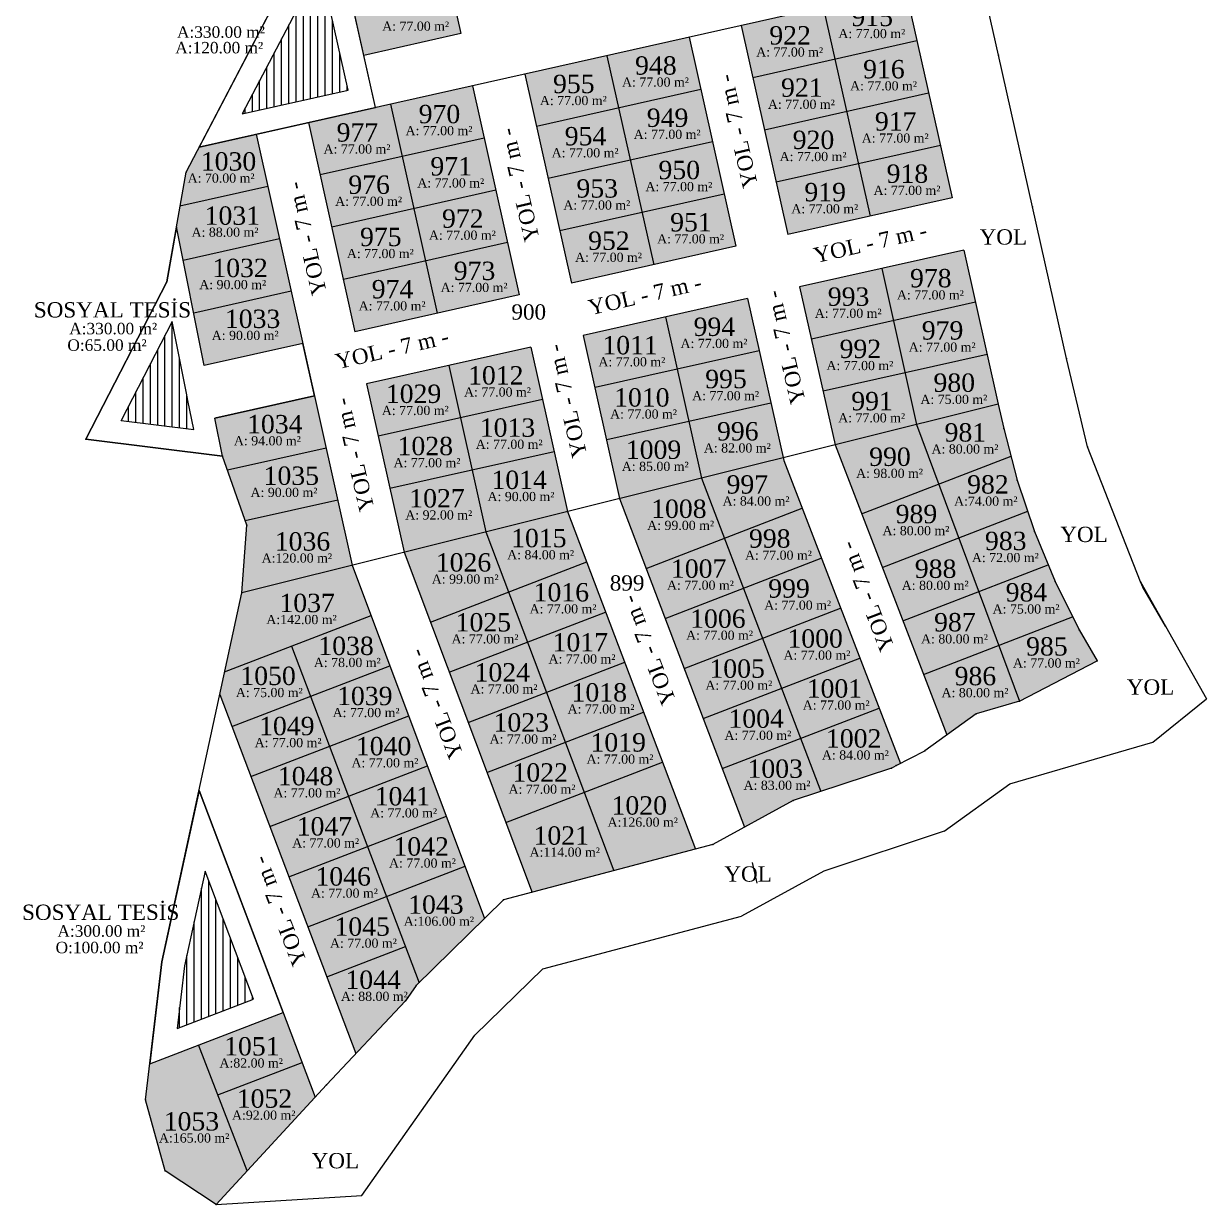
# Model space of a CAD drawing. Header units: metres. Extents: x 479883 to 480038, y 4463406 to 4463676.
# Drawn here: x 479883.4 to 480038.1, y 4463406.4 to 4463560.7 of the extents above; entities that cross this region are included whole.
import ezdxf

# ---------------------------------------------------------------- set-up
doc = ezdxf.new("R2010")
doc.units = ezdxf.units.M
doc.layers.get('0').update_dxf_attribs({"color": 5, "lineweight": 0})
for name, color, linetype, lineweight in [('DETAY_YOL_YAZI', 6, 'Continuous', 0), ('NOKTA_PARSEL', 1, 'Continuous', 0), ('PARSEL_HAT', 150, 'Continuous', 0), ('PARSEL_İPTAL', 254, 'Continuous', 0), ('PARSEL_NO', 4, 'Continuous', 0), ('YAZI', 3, 'Continuous', 0)]:
    doc.layers.add(name, color=color, linetype=linetype, lineweight=lineweight)
doc.styles.get("Standard").update_dxf_attribs({"font": 'TimesNewRoman.ttf'})

msp = doc.modelspace()

# ---------------------------------------------------------------- hatches: boundary and pattern name
h = msp.add_hatch()
h.set_pattern_fill('ANSI31', color=0, scale=0.3, angle=45)
h.paths.add_polyline_path([(479922.17, 4463568.38), (479911.99, 4463548.91), (479925.82, 4463552.01)])
h = msp.add_hatch(color=1)
h.dxf.hatch_style = 1
h.paths.add_polyline_path([(479939.05, 4463566.25), (479926.36, 4463563.41), (479927.88, 4463556.57), (479940.58, 4463559.42)])
h = msp.add_hatch(color=5)
h.dxf.hatch_style = 1
h.paths.add_polyline_path([(479998.69, 4463565.29), (479987.96, 4463562.88), (479989.49, 4463556.05), (480000.22, 4463558.45)])
h = msp.add_hatch(color=5)
h.dxf.hatch_style = 1
h.paths.add_polyline_path([(479987.96, 4463562.88), (479977.22, 4463560.47), (479978.75, 4463553.64), (479989.49, 4463556.05)])
h = msp.add_hatch(color=5)
h.dxf.hatch_style = 1
h.paths.add_polyline_path([(479970.41, 4463558.94), (479959.67, 4463556.53), (479961.2, 4463549.7), (479971.94, 4463552.11)])
h = msp.add_hatch(color=5)
h.dxf.hatch_style = 1
h.paths.add_polyline_path([(480000.22, 4463558.45), (479989.49, 4463556.05), (479991.02, 4463549.22), (480001.75, 4463551.62)])
h = msp.add_hatch(color=5)
h.dxf.hatch_style = 1
h.paths.add_polyline_path([(479959.67, 4463556.53), (479948.94, 4463554.13), (479950.47, 4463547.29), (479961.2, 4463549.7)])
h = msp.add_hatch(color=5)
h.dxf.hatch_style = 1
h.paths.add_polyline_path([(479991.02, 4463549.22), (479989.49, 4463556.05), (479978.75, 4463553.64), (479980.28, 4463546.81)])
h = msp.add_hatch(color=1)
h.dxf.hatch_style = 1
h.paths.add_polyline_path([(479942.11, 4463552.59), (479931.38, 4463550.19), (479932.9, 4463543.35), (479943.64, 4463545.76)])
h = msp.add_hatch(color=5)
h.dxf.hatch_style = 1
h.paths.add_polyline_path([(479971.94, 4463552.11), (479961.2, 4463549.7), (479962.73, 4463542.87), (479973.47, 4463545.28)])
h = msp.add_hatch(color=5)
h.dxf.hatch_style = 1
h.paths.add_polyline_path([(480001.75, 4463551.62), (479991.02, 4463549.22), (479992.55, 4463542.39), (480003.28, 4463544.79)])
h = msp.add_hatch(color=5)
h.dxf.hatch_style = 1
h.paths.add_polyline_path([(479931.38, 4463550.19), (479920.64, 4463547.78), (479922.17, 4463540.95), (479932.9, 4463543.35)])
h = msp.add_hatch(color=5)
h.dxf.hatch_style = 1
h.paths.add_polyline_path([(479961.2, 4463549.7), (479950.47, 4463547.29), (479951.99, 4463540.46), (479962.73, 4463542.87)])
h = msp.add_hatch(color=5)
h.dxf.hatch_style = 1
h.paths.add_polyline_path([(479991.02, 4463549.22), (479980.28, 4463546.81), (479981.82, 4463539.98), (479992.55, 4463542.39)])
h = msp.add_hatch(color=1)
h.dxf.hatch_style = 1
h.paths.add_polyline_path([(479913.81, 4463546.25), (479906.34, 4463544.57), (479904.64, 4463541.32), (479903.85, 4463536.84), (479915.34, 4463539.41)])
h = msp.add_hatch(color=5)
h.dxf.hatch_style = 1
h.paths.add_polyline_path([(479943.64, 4463545.76), (479932.9, 4463543.35), (479934.42, 4463536.52), (479945.16, 4463538.93)])
h = msp.add_hatch(color=5)
h.dxf.hatch_style = 1
h.paths.add_polyline_path([(479973.47, 4463545.28), (479962.73, 4463542.87), (479964.26, 4463536.04), (479975, 4463538.45)])
h = msp.add_hatch(color=1)
h.dxf.hatch_style = 1
h.paths.add_polyline_path([(480003.28, 4463544.79), (479992.55, 4463542.39), (479994.08, 4463535.56), (480004.81, 4463537.96)])
h = msp.add_hatch(color=1)
h.dxf.hatch_style = 1
h.paths.add_polyline_path([(479932.9, 4463543.35), (479922.17, 4463540.95), (479923.69, 4463534.11), (479934.42, 4463536.52)])
h = msp.add_hatch(color=5)
h.dxf.hatch_style = 1
h.paths.add_polyline_path([(479962.73, 4463542.87), (479951.99, 4463540.46), (479953.52, 4463533.63), (479964.26, 4463536.04)])
h = msp.add_hatch(color=1)
h.dxf.hatch_style = 1
h.paths.add_polyline_path([(479992.55, 4463542.39), (479981.82, 4463539.98), (479983.35, 4463533.15), (479994.08, 4463535.56)])
h = msp.add_hatch(color=5)
h.dxf.hatch_style = 1
h.paths.add_polyline_path([(479915.34, 4463539.41), (479903.85, 4463536.84), (479903.38, 4463534.15), (479904.26, 4463529.76), (479916.86, 4463532.58)])
h = msp.add_hatch(color=5)
h.dxf.hatch_style = 1
h.paths.add_polyline_path([(479945.16, 4463538.93), (479934.42, 4463536.52), (479935.95, 4463529.69), (479946.69, 4463532.1)])
h = msp.add_hatch(color=1)
h.dxf.hatch_style = 1
h.paths.add_polyline_path([(479975, 4463538.45), (479964.26, 4463536.04), (479965.79, 4463529.21), (479976.52, 4463531.62)])
h = msp.add_hatch(color=1)
h.dxf.hatch_style = 1
h.paths.add_polyline_path([(479934.42, 4463536.52), (479923.69, 4463534.11), (479925.21, 4463527.28), (479935.95, 4463529.69)])
h = msp.add_hatch(color=1)
h.dxf.hatch_style = 1
h.paths.add_polyline_path([(479964.26, 4463536.04), (479953.52, 4463533.63), (479955.04, 4463526.8), (479965.79, 4463529.21)])
h = msp.add_hatch(color=2)
h.dxf.hatch_style = 1
h.paths.add_polyline_path([(479916.86, 4463532.58), (479904.26, 4463529.76), (479905.64, 4463522.89), (479918.39, 4463525.75)])
h = msp.add_hatch(color=1)
h.dxf.hatch_style = 1
h.paths.add_polyline_path([(479946.69, 4463532.1), (479935.95, 4463529.69), (479937.47, 4463522.86), (479948.21, 4463525.27)])
h = msp.add_hatch(color=5)
h.dxf.hatch_style = 1
h.paths.add_polyline_path([(480006.34, 4463531.13), (479995.61, 4463528.72), (479997.14, 4463521.89), (480007.88, 4463524.3)])
h = msp.add_hatch(color=1)
h.dxf.hatch_style = 1
h.paths.add_polyline_path([(479935.95, 4463529.69), (479925.21, 4463527.28), (479926.73, 4463520.45), (479937.47, 4463522.86)])
h = msp.add_hatch(color=5)
h.dxf.hatch_style = 1
h.paths.add_polyline_path([(479995.61, 4463528.72), (479984.88, 4463526.32), (479986.41, 4463519.49), (479997.14, 4463521.89)])
h = msp.add_hatch(color=2)
h.dxf.hatch_style = 1
h.paths.add_polyline_path([(479918.39, 4463525.75), (479905.64, 4463522.89), (479907.03, 4463516.03), (479919.91, 4463518.92)])
h = msp.add_hatch(color=5)
h.dxf.hatch_style = 1
h.paths.add_polyline_path([(479978.05, 4463524.79), (479967.32, 4463522.38), (479968.85, 4463515.55), (479979.58, 4463517.96)])
h = msp.add_hatch(color=5)
h.dxf.hatch_style = 1
h.paths.add_polyline_path([(480007.88, 4463524.3), (479997.14, 4463521.89), (479998.67, 4463515.06), (480009.41, 4463517.47)])
h = msp.add_hatch(color=5)
h.dxf.hatch_style = 1
h.paths.add_polyline_path([(479967.32, 4463522.38), (479956.57, 4463519.97), (479958.09, 4463513.13), (479968.85, 4463515.55)])
h = msp.add_hatch()
h.set_pattern_fill('ANSI31', color=0, scale=0.3, angle=45)
h.paths.add_polyline_path([(479904.89, 4463511.45), (479904.69, 4463512.43), (479902.81, 4463521.77), (479896.16, 4463508.86), (479905.65, 4463507.68)])
h = msp.add_hatch(color=5)
h.dxf.hatch_style = 1
h.paths.add_polyline_path([(479997.14, 4463521.89), (479986.41, 4463519.49), (479987.94, 4463512.66), (479998.67, 4463515.06)])
h = msp.add_hatch(color=5)
h.dxf.hatch_style = 1
h.paths.add_polyline_path([(479949.74, 4463518.43), (479938.99, 4463516.02), (479940.52, 4463509.19), (479951.26, 4463511.6)])
h = msp.add_hatch(color=5)
h.dxf.hatch_style = 1
h.paths.add_polyline_path([(479979.58, 4463517.96), (479968.85, 4463515.55), (479970.38, 4463508.72), (479981.11, 4463511.12)])
h = msp.add_hatch(color=5)
h.dxf.hatch_style = 1
h.paths.add_polyline_path([(480009.41, 4463517.47), (479998.67, 4463515.06), (480000.18, 4463508.32), (480010.86, 4463510.98)])
h = msp.add_hatch(color=5)
h.dxf.hatch_style = 1
h.paths.add_polyline_path([(479938.99, 4463516.02), (479928.25, 4463513.62), (479929.78, 4463506.78), (479940.52, 4463509.19)])
h = msp.add_hatch(color=5)
h.dxf.hatch_style = 1
h.paths.add_polyline_path([(479968.85, 4463515.55), (479958.09, 4463513.13), (479959.62, 4463506.3), (479970.38, 4463508.72)])
h = msp.add_hatch(color=5)
h.dxf.hatch_style = 1
h.paths.add_polyline_path([(479998.67, 4463515.06), (479987.94, 4463512.66), (479989.51, 4463505.66), (480000.18, 4463508.32)])
h = msp.add_hatch(color=5)
h.dxf.hatch_style = 1
h.paths.add_polyline_path([(479921.44, 4463512.09), (479908.41, 4463509.16), (479909.41, 4463504.2), (479910.05, 4463502.36), (479922.96, 4463505.25)])
h = msp.add_hatch(color=5)
h.dxf.hatch_style = 1
h.paths.add_polyline_path([(479951.26, 4463511.6), (479940.52, 4463509.19), (479942.04, 4463502.36), (479952.79, 4463504.77)])
h = msp.add_hatch(color=5)
h.dxf.hatch_style = 1
h.paths.add_polyline_path([(479981.11, 4463511.12), (479970.38, 4463508.72), (479972.04, 4463501.31), (479982.71, 4463503.97)])
h = msp.add_hatch(color=5)
h.dxf.hatch_style = 1
h.paths.add_polyline_path([(480011.57, 4463507.81), (480010.86, 4463510.98), (480000.18, 4463508.32), (480003.08, 4463500.54), (480012.52, 4463504.17)])
h = msp.add_hatch(color=1)
h.dxf.hatch_style = 1
h.paths.add_polyline_path([(479940.52, 4463509.19), (479929.78, 4463506.78), (479931.3, 4463499.95), (479942.04, 4463502.36)])
h = msp.add_hatch(color=5)
h.dxf.hatch_style = 1
h.paths.add_polyline_path([(479970.38, 4463508.72), (479959.62, 4463506.3), (479961.33, 4463498.64), (479972.04, 4463501.31)])
h = msp.add_hatch(color=5)
h.dxf.hatch_style = 1
h.paths.add_polyline_path([(480000.18, 4463508.32), (479989.51, 4463505.66), (479992.98, 4463496.65), (480003.08, 4463500.54)])
h = msp.add_hatch(color=5)
h.dxf.hatch_style = 1
h.paths.add_polyline_path([(479922.96, 4463505.25), (479910.05, 4463502.36), (479912.38, 4463495.71), (479924.49, 4463498.42)])
h = msp.add_hatch(color=5)
h.dxf.hatch_style = 1
h.paths.add_polyline_path([(479952.79, 4463504.77), (479942.04, 4463502.36), (479943.84, 4463494.29), (479954.53, 4463496.95)])
h = msp.add_hatch(color=5)
h.dxf.hatch_style = 1
h.paths.add_polyline_path([(479982.79, 4463503.63), (479982.71, 4463503.97), (479972.04, 4463501.31), (479975.03, 4463493.46), (479985.2, 4463497.37)])
h = msp.add_hatch(color=2)
h.dxf.hatch_style = 1
h.paths.add_polyline_path([(480013.34, 4463501.03), (480012.52, 4463504.17), (480003.08, 4463500.54), (480005.69, 4463493.51), (480014.7, 4463496.98)])
h = msp.add_hatch(color=5)
h.dxf.hatch_style = 1
h.paths.add_polyline_path([(479942.04, 4463502.36), (479931.3, 4463499.95), (479933.15, 4463491.62), (479943.84, 4463494.29)])
h = msp.add_hatch(color=5)
h.dxf.hatch_style = 1
h.paths.add_polyline_path([(479972.04, 4463501.31), (479961.33, 4463498.64), (479964.8, 4463489.52), (479975.03, 4463493.46)])
h = msp.add_hatch(color=5)
h.dxf.hatch_style = 1
h.paths.add_polyline_path([(480003.08, 4463500.54), (479992.98, 4463496.65), (479995.67, 4463489.65), (480005.69, 4463493.51)])
h = msp.add_hatch(color=5)
h.dxf.hatch_style = 1
h.paths.add_polyline_path([(479924.49, 4463498.42), (479912.38, 4463495.71), (479912.57, 4463495.18), (479911.93, 4463486.34), (479926.38, 4463489.94)])
h = msp.add_hatch(color=5)
h.dxf.hatch_style = 1
h.paths.add_polyline_path([(479987.71, 4463490.84), (479985.2, 4463497.37), (479975.03, 4463493.46), (479977.53, 4463486.92)])
h = msp.add_hatch(color=5)
h.dxf.hatch_style = 1
h.paths.add_polyline_path([(479954.53, 4463496.95), (479943.84, 4463494.29), (479946.81, 4463486.42), (479957.03, 4463490.36)])
h = msp.add_hatch(color=5)
h.dxf.hatch_style = 1
h.paths.add_polyline_path([(480015.58, 4463494.34), (480014.7, 4463496.98), (480005.69, 4463493.51), (480008.3, 4463486.48), (480017.38, 4463489.97)])
h = msp.add_hatch(color=5)
h.dxf.hatch_style = 1
h.paths.add_polyline_path([(479943.84, 4463494.29), (479933.15, 4463491.62), (479936.59, 4463482.49), (479946.81, 4463486.42)])
h = msp.add_hatch(color=5)
h.dxf.hatch_style = 1
h.paths.add_polyline_path([(479975.03, 4463493.46), (479964.8, 4463489.52), (479967.29, 4463482.97), (479977.53, 4463486.92)])
h = msp.add_hatch(color=5)
h.dxf.hatch_style = 1
h.paths.add_polyline_path([(480005.69, 4463493.51), (479995.67, 4463489.65), (479998.37, 4463482.65), (480008.3, 4463486.48)])
h = msp.add_hatch(color=5)
h.dxf.hatch_style = 1
h.paths.add_polyline_path([(479926.38, 4463489.94), (479911.93, 4463486.34), (479909.69, 4463475.98), (479928.85, 4463483.36)])
h = msp.add_hatch(color=5)
h.dxf.hatch_style = 1
h.paths.add_polyline_path([(479957.03, 4463490.36), (479946.81, 4463486.42), (479949.29, 4463479.87), (479959.51, 4463483.81)])
h = msp.add_hatch(color=5)
h.dxf.hatch_style = 1
h.paths.add_polyline_path([(479987.71, 4463490.84), (479977.53, 4463486.92), (479980.02, 4463480.38), (479990.23, 4463484.31)])
h = msp.add_hatch(color=1)
h.dxf.hatch_style = 1
h.paths.add_polyline_path([(480018.28, 4463487.81), (480017.38, 4463489.97), (480008.3, 4463486.48), (480010.92, 4463479.45), (480020.58, 4463483.17)])
h = msp.add_hatch(color=5)
h.dxf.hatch_style = 1
h.paths.add_polyline_path([(479977.53, 4463486.92), (479967.29, 4463482.97), (479969.78, 4463476.43), (479980.02, 4463480.38)])
h = msp.add_hatch(color=1)
h.dxf.hatch_style = 1
h.paths.add_polyline_path([(479946.81, 4463486.42), (479936.59, 4463482.49), (479939.06, 4463475.93), (479949.29, 4463479.87)])
h = msp.add_hatch(color=5)
h.dxf.hatch_style = 1
h.paths.add_polyline_path([(480008.3, 4463486.48), (479998.37, 4463482.65), (480001.07, 4463475.65), (480010.92, 4463479.45)])
h = msp.add_hatch(color=5)
h.dxf.hatch_style = 1
h.paths.add_polyline_path([(479959.51, 4463483.81), (479949.29, 4463479.87), (479951.76, 4463473.33), (479962, 4463477.27)])
h = msp.add_hatch(color=5)
h.dxf.hatch_style = 1
h.paths.add_polyline_path([(479990.23, 4463484.31), (479980.02, 4463480.38), (479982.52, 4463473.84), (479992.75, 4463477.78)])
h = msp.add_hatch(color=5)
h.dxf.hatch_style = 1
h.paths.add_polyline_path([(479928.85, 4463483.36), (479918.43, 4463479.35), (479920.91, 4463472.8), (479931.31, 4463476.8)])
h = msp.add_hatch(color=5)
h.dxf.hatch_style = 1
h.paths.add_polyline_path([(480021.41, 4463481.49), (480020.58, 4463483.17), (480010.92, 4463479.45), (480013.63, 4463472.14), (480023.78, 4463477.44)])
h = msp.add_hatch(color=5)
h.dxf.hatch_style = 1
h.paths.add_polyline_path([(479980.02, 4463480.38), (479969.78, 4463476.43), (479972.27, 4463469.89), (479982.52, 4463473.84)])
h = msp.add_hatch(color=5)
h.dxf.hatch_style = 1
h.paths.add_polyline_path([(479918.43, 4463479.35), (479909.69, 4463475.98), (479909.06, 4463473.04), (479910.65, 4463468.85), (479920.91, 4463472.8)])
h = msp.add_hatch(color=5)
h.dxf.hatch_style = 1
h.paths.add_polyline_path([(479949.29, 4463479.87), (479939.06, 4463475.93), (479941.52, 4463469.38), (479951.76, 4463473.33)])
h = msp.add_hatch(color=5)
h.dxf.hatch_style = 1
h.paths.add_polyline_path([(480010.92, 4463479.45), (480001.07, 4463475.65), (480004.11, 4463467.74), (480007.94, 4463470.5), (480013.63, 4463472.14)])
h = msp.add_hatch(color=5)
h.dxf.hatch_style = 1
h.paths.add_polyline_path([(479962, 4463477.27), (479951.76, 4463473.33), (479954.24, 4463466.78), (479964.48, 4463470.72)])
h = msp.add_hatch(color=5)
h.dxf.hatch_style = 1
h.paths.add_polyline_path([(479992.75, 4463477.78), (479982.52, 4463473.84), (479985.02, 4463467.3), (479995.26, 4463471.24)])
h = msp.add_hatch(color=5)
h.dxf.hatch_style = 1
h.paths.add_polyline_path([(479931.31, 4463476.8), (479920.91, 4463472.8), (479923.39, 4463466.26), (479933.76, 4463470.25)])
h = msp.add_hatch(color=5)
h.dxf.hatch_style = 1
h.paths.add_polyline_path([(479920.91, 4463472.8), (479910.65, 4463468.85), (479913.13, 4463462.3), (479923.39, 4463466.26)])
h = msp.add_hatch(color=5)
h.dxf.hatch_style = 1
h.paths.add_polyline_path([(479951.76, 4463473.33), (479941.52, 4463469.38), (479943.99, 4463462.83), (479954.24, 4463466.78)])
h = msp.add_hatch(color=5)
h.dxf.hatch_style = 1
h.paths.add_polyline_path([(479982.52, 4463473.84), (479972.27, 4463469.89), (479974.76, 4463463.35), (479985.02, 4463467.3)])
h = msp.add_hatch(color=5)
h.dxf.hatch_style = 1
h.paths.add_polyline_path([(479995.26, 4463471.24), (479985.02, 4463467.3), (479987.66, 4463460.37), (479996.88, 4463463.42), (479997.51, 4463463.73), (479998.05, 4463464.01)])
h = msp.add_hatch(color=5)
h.dxf.hatch_style = 1
h.paths.add_polyline_path([(479933.76, 4463470.25), (479923.39, 4463466.26), (479925.88, 4463459.71), (479936.22, 4463463.69)])
h = msp.add_hatch(color=5)
h.dxf.hatch_style = 1
h.paths.add_polyline_path([(479964.48, 4463470.72), (479954.24, 4463466.78), (479956.71, 4463460.23), (479966.96, 4463464.18)])
h = msp.add_hatch(color=5)
h.dxf.hatch_style = 1
h.paths.add_polyline_path([(479954.24, 4463466.78), (479943.99, 4463462.83), (479946.46, 4463456.28), (479956.71, 4463460.23)])
h = msp.add_hatch(color=5)
h.dxf.hatch_style = 1
h.paths.add_polyline_path([(479985.02, 4463467.3), (479974.76, 4463463.35), (479977.67, 4463455.69), (479984.03, 4463459.17), (479987.66, 4463460.37)])
h = msp.add_hatch(color=5)
h.dxf.hatch_style = 1
h.paths.add_polyline_path([(479923.39, 4463466.26), (479913.13, 4463462.3), (479915.61, 4463455.76), (479925.88, 4463459.71)])
h = msp.add_hatch(color=5)
h.dxf.hatch_style = 1
h.paths.add_polyline_path([(479936.22, 4463463.69), (479925.88, 4463459.71), (479928.36, 4463453.17), (479938.68, 4463457.14)])
h = msp.add_hatch(color=5)
h.dxf.hatch_style = 1
h.paths.add_polyline_path([(479966.96, 4463464.18), (479956.71, 4463460.23), (479960.57, 4463450), (479971.27, 4463452.83)])
h = msp.add_hatch(color=1)
h.dxf.hatch_style = 1
h.paths.add_polyline_path([(479956.71, 4463460.23), (479946.46, 4463456.28), (479949.88, 4463447.17), (479960.57, 4463450)])
h = msp.add_hatch(color=5)
h.dxf.hatch_style = 1
h.paths.add_polyline_path([(479925.88, 4463459.71), (479915.61, 4463455.76), (479918.09, 4463449.21), (479928.36, 4463453.17)])
h = msp.add_hatch(color=5)
h.dxf.hatch_style = 1
h.paths.add_polyline_path([(479938.68, 4463457.14), (479928.36, 4463453.17), (479930.84, 4463446.62), (479941.13, 4463450.58)])
h = msp.add_hatch(color=5)
h.dxf.hatch_style = 1
h.paths.add_polyline_path([(479928.36, 4463453.17), (479918.09, 4463449.21), (479920.58, 4463442.67), (479930.84, 4463446.62)])
h = msp.add_hatch()
h.set_pattern_fill('ANSI31', color=0, scale=0.3, angle=45)
h.paths.add_polyline_path([(479907.13, 4463449.93), (479904.45, 4463437.57), (479903.46, 4463429.36), (479913.47, 4463433.21)])
h = msp.add_hatch(color=5)
h.dxf.hatch_style = 1
h.paths.add_polyline_path([(479941.13, 4463450.58), (479930.84, 4463446.62), (479935.11, 4463435.36), (479943.69, 4463443.76)])
h = msp.add_hatch(color=5)
h.dxf.hatch_style = 1
h.paths.add_polyline_path([(479930.84, 4463446.62), (479920.58, 4463442.67), (479923.06, 4463436.12), (479933.32, 4463440.08)])
h = msp.add_hatch(color=5)
h.dxf.hatch_style = 1
h.paths.add_polyline_path([(479934.75, 4463435.01), (479935.11, 4463435.36), (479933.32, 4463440.08), (479923.06, 4463436.12), (479926.85, 4463426.12), (479933.33, 4463432.99)])
h = msp.add_hatch(color=5)
h.dxf.hatch_style = 1
h.paths.add_polyline_path([(479917.33, 4463431.48), (479906.28, 4463427.23), (479908.8, 4463420.69), (479919.81, 4463424.94)])
h = msp.add_hatch(color=5)
h.dxf.hatch_style = 1
h.paths.add_polyline_path([(479906.28, 4463427.23), (479899.89, 4463424.76), (479899.32, 4463420.05), (479901.9, 4463410.77), (479908.6, 4463406.39), (479912.62, 4463410.76)])
h = msp.add_hatch(color=5)
h.dxf.hatch_style = 1
h.paths.add_polyline_path([(479921.53, 4463420.42), (479919.81, 4463424.94), (479908.8, 4463420.69), (479912.62, 4463410.76)])

# ---------------------------------------------------------------- linework, layer by layer
at = {"color": 152, "true_color": 0x2776bb}
for p, q in [((480010.89, 4463556.59), (480008.3, 4463568.12)), ((480022.53, 4463505.4), (480019.78, 4463516.93, 199.69)), ((480029.47, 4463487.74), (480032.72, 4463481.97)), ((480032.72, 4463481.97), (480038.06, 4463472.45)), ((480031.05, 4463466.78), (480038.06, 4463472.45)), ((479908.6, 4463406.39), (479927.63, 4463407.55))]:
    msp.add_line(p, q, dxfattribs=at)
at = {"color": 0}
for points in [[(479923.31, 4463577.07), (479923.27, 4463577.06), (479923.19, 4463576.79), (479906.34, 4463544.57), (479929.4, 4463549.74)], [(479922.17, 4463568.38), (479911.99, 4463548.91), (479925.82, 4463552.01)], [(479921.44, 4463512.09), (479919.91, 4463518.92), (479907.03, 4463516.03), (479903.38, 4463534.15), (479902.12, 4463526.98), (479891.52, 4463506.41), (479909.41, 4463504.2), (479908.41, 4463509.16)], [(479904.89, 4463511.45), (479904.69, 4463512.43), (479904.69, 4463512.43), (479902.81, 4463521.77), (479896.16, 4463508.86), (479905.65, 4463507.68), (479904.89, 4463511.45)], [(479906.34, 4463460.47), (479901.49, 4463438.07), (479899.89, 4463424.76), (479917.33, 4463431.48)], [(479907.13, 4463449.93), (479904.45, 4463437.57), (479903.46, 4463429.36), (479913.47, 4463433.21)]]:
    msp.add_lwpolyline(points, close=True, dxfattribs=at)
at = {"layer": 'NOKTA_PARSEL'}
for p in [(480010.89, 4463556.59), (479906.34, 4463544.57), (479904.64, 4463541.32), (480015.33, 4463536.76, 198.24), (479902.12, 4463526.98), (480019.78, 4463516.93, 199.69), (480010.86, 4463510.98), (480011.57, 4463507.81), (479891.52, 4463506.41), (480022.53, 4463505.4), (479909.41, 4463504.2), (480013.34, 4463501.03), (479912.57, 4463495.18), (480015.58, 4463494.34), (480018.28, 4463487.81), (480029.47, 4463487.74), (480029.75, 4463487.05), (479911.93, 4463486.34), (480032.72, 4463481.97), (480021.41, 4463481.49), (480023.78, 4463477.44), (480013.63, 4463472.14), (480007.94, 4463470.5), (480001.26, 4463465.69), (479996.88, 4463463.42), (479997.51, 4463463.73), (479984.03, 4463459.17), (479973.53, 4463453.43), (479946.17, 4463446.18), (479901.49, 4463438.07), (479934.75, 4463435.01), (479933.33, 4463432.99), (479923, 4463422.02), (479899.32, 4463420.05), (479901.9, 4463410.77), (479908.6, 4463406.39)]:
    msp.add_point(p, dxfattribs=at)
at = {"layer": 'PARSEL_HAT'}
for p, q in [((479904.64, 4463541.32), (479923.19, 4463576.79)), ((479929.4, 4463549.74), (479923.31, 4463577.07)), ((479998.69, 4463565.29), (480004.81, 4463537.96)), ((479987.96, 4463562.88), (479994.08, 4463535.56)), ((479940.58, 4463559.42), (479927.88, 4463556.57)), ((479977.22, 4463560.47), (479983.35, 4463533.15)), ((480000.22, 4463558.45), (479978.75, 4463553.64)), ((480015.33, 4463536.76, 198.24), (480010.89, 4463556.59)), ((479971.94, 4463552.11), (479950.47, 4463547.29)), ((480001.75, 4463551.62), (479980.28, 4463546.81)), ((479943.64, 4463545.76), (479922.17, 4463540.95)), ((479973.47, 4463545.28), (479952, 4463540.46)), ((480003.29, 4463544.79), (479981.82, 4463539.98)), ((479902.12, 4463526.98), (479904.64, 4463541.32)), ((479915.34, 4463539.41), (479903.85, 4463536.84)), ((479945.16, 4463538.93), (479923.69, 4463534.11)), ((479975, 4463538.45), (479953.53, 4463533.63)), ((480004.82, 4463537.96), (479983.35, 4463533.15)), ((480019.78, 4463516.93, 199.69), (480015.33, 4463536.76, 198.24)), ((479907.03, 4463516.03), (479903.38, 4463534.15)), ((479916.86, 4463532.58), (479904.26, 4463529.76)), ((479946.69, 4463532.1), (479925.21, 4463527.28)), ((479976.52, 4463531.62), (479955.06, 4463526.8)), ((480006.35, 4463531.13), (479984.88, 4463526.32)), ((480006.34, 4463531.13), (480010.86, 4463510.98)), ((479995.61, 4463528.72), (480000.18, 4463508.32)), ((479891.52, 4463506.41), (479902.12, 4463526.98)), ((479918.39, 4463525.75), (479905.64, 4463522.89)), ((479984.88, 4463526.32), (479989.51, 4463505.66)), ((479978.05, 4463524.79), (479956.59, 4463519.97)), ((480007.88, 4463524.3), (479986.41, 4463519.49)), ((479919.91, 4463518.92), (479907.03, 4463516.03)), ((479949.74, 4463518.43), (479928.25, 4463513.62)), ((479979.58, 4463517.96), (479958.12, 4463513.14)), ((480009.41, 4463517.47), (479987.94, 4463512.66)), ((479921.44, 4463512.09), (479908.41, 4463509.16)), ((479951.26, 4463511.6), (479929.78, 4463506.78)), ((479981.11, 4463511.12), (479959.65, 4463506.31)), ((480010.86, 4463510.98), (480011.57, 4463507.81)), ((479909.41, 4463504.2), (479908.41, 4463509.16)), ((480000.18, 4463508.32), (480013.63, 4463472.14)), ((480011.57, 4463507.81), (480013.34, 4463501.03)), ((479909.41, 4463504.2), (479891.52, 4463506.41)), ((479922.96, 4463505.25), (479910.05, 4463502.36)), ((479989.51, 4463505.66), (480004.11, 4463467.74)), ((480029.47, 4463487.74), (480022.53, 4463505.4)), ((479912.57, 4463495.18), (479909.41, 4463504.2)), ((479952.79, 4463504.77), (479931.3, 4463499.95)), ((479992.98, 4463496.65), (480012.52, 4463504.17)), ((480013.34, 4463501.03), (480015.58, 4463494.34)), ((479924.49, 4463498.42), (479912.38, 4463495.71)), ((479964.8, 4463489.52), (479985.2, 4463497.37)), ((479995.67, 4463489.65), (480014.7, 4463496.98)), ((479911.93, 4463486.34), (479912.57, 4463495.18)), ((480015.58, 4463494.34), (480018.28, 4463487.81)), ((479936.59, 4463482.49), (479957.03, 4463490.36)), ((479967.29, 4463482.97), (479987.71, 4463490.84)), ((479998.37, 4463482.65), (480017.38, 4463489.97)), ((480018.28, 4463487.81), (480021.41, 4463481.49)), ((480029.75, 4463487.05), (480029.47, 4463487.74)), ((480032.72, 4463481.97), (480029.75, 4463487.05)), ((479901.49, 4463438.07), (479911.93, 4463486.34)), ((479939.06, 4463475.93), (479959.51, 4463483.81)), ((479969.78, 4463476.43), (479990.23, 4463484.31)), ((479909.69, 4463475.98), (479928.85, 4463483.36)), ((480001.07, 4463475.65), (480020.58, 4463483.17)), ((480021.41, 4463481.49), (480023.78, 4463477.44)), ((479941.52, 4463469.38), (479962, 4463477.27)), ((479972.27, 4463469.89), (479992.75, 4463477.78)), ((480013.63, 4463472.14), (480023.78, 4463477.44)), ((479910.65, 4463468.85), (479931.31, 4463476.8)), ((479974.76, 4463463.35), (479995.26, 4463471.24)), ((480013.63, 4463472.14), (480007.94, 4463470.5)), ((479913.13, 4463462.3), (479933.76, 4463470.25)), ((479943.99, 4463462.83), (479964.48, 4463470.72)), ((480007.94, 4463470.5), (480001.26, 4463465.69)), ((480012.38, 4463461.37), (480031.05, 4463466.78)), ((479997.51, 4463463.73), (480001.26, 4463465.69)), ((479915.61, 4463455.76), (479936.22, 4463463.69)), ((479946.46, 4463456.28), (479966.96, 4463464.18)), ((479996.88, 4463463.42), (479984.03, 4463459.17)), ((479996.88, 4463463.42), (479997.51, 4463463.73)), ((480003.76, 4463455.17), (480012.38, 4463461.37)), ((479984.03, 4463459.17), (479973.53, 4463453.43)), ((479918.09, 4463449.21), (479938.68, 4463457.14)), ((480003.76, 4463455.17), (479988.03, 4463449.96)), ((479973.53, 4463453.43), (479946.17, 4463446.18)), ((479978.68, 4463451.08), (479979.29, 4463448.37)), ((479920.58, 4463442.67), (479941.13, 4463450.58)), ((479988.03, 4463449.96), (479977.26, 4463444.07)), ((479946.17, 4463446.18), (479934.75, 4463435.01)), ((479951.28, 4463437.19), (479977.26, 4463444.07)), ((479923.06, 4463436.12), (479933.32, 4463440.08)), ((479899.32, 4463420.05), (479901.49, 4463438.07)), ((479942.4, 4463428.5), (479951.28, 4463437.19)), ((479934.75, 4463435.01), (479933.33, 4463432.99)), ((479923, 4463422.02), (479933.33, 4463432.99)), ((479899.89, 4463424.76), (479917.33, 4463431.48)), ((479927.63, 4463407.55), (479942.4, 4463428.5)), ((479912.62, 4463410.76), (479906.28, 4463427.23)), ((479908.8, 4463420.69), (479919.81, 4463424.94)), ((479923, 4463422.02), (479908.6, 4463406.39)), ((479901.9, 4463410.77), (479899.32, 4463420.05)), ((479908.6, 4463406.39), (479901.9, 4463410.77))]:
    msp.add_line(p, q, dxfattribs=at)
at = {"layer": 'PARSEL_HAT', "color": 1}
msp.add_line((479948.21, 4463525.27), (479926.73, 4463520.45), dxfattribs=at)
at = {"layer": 'PARSEL_HAT'}
for points in [[(479931.12, 4463601.58), (479940.58, 4463559.42)], [(479970.41, 4463558.94), (479976.52, 4463531.62)], [(479959.67, 4463556.53), (479965.79, 4463529.21)], [(479948.94, 4463554.13), (479955.04, 4463526.8)], [(479942.11, 4463552.6), (479948.21, 4463525.27)], [(479931.38, 4463550.19), (479937.47, 4463522.86)], [(479920.64, 4463547.78), (479926.73, 4463520.45)], [(479913.81, 4463546.25), (479926.38, 4463489.94), (479943.69, 4463443.76)], [(479978.05, 4463524.79), (479982.79, 4463503.63), (479998.05, 4463464.01)], [(479967.32, 4463522.38), (479972.04, 4463501.31), (479987.66, 4463460.37)], [(479956.57, 4463519.97), (479961.33, 4463498.64), (479977.67, 4463455.69)], [(479949.74, 4463518.43), (479954.53, 4463496.95), (479971.27, 4463452.83)], [(479938.99, 4463516.02), (479943.84, 4463494.29), (479960.57, 4463450)], [(479928.25, 4463513.62), (479933.15, 4463491.62), (479949.88, 4463447.17)], [(479918.43, 4463479.35), (479935.11, 4463435.36)], [(479909.06, 4463473.04), (479926.85, 4463426.12)], [(479906.34, 4463460.47), (479921.53, 4463420.42)]]:
    msp.add_lwpolyline(points, dxfattribs=at)
at = {"layer": 'PARSEL_İPTAL'}
for p, q in [((479998.69, 4463565.29), (479906.34, 4463544.57)), ((480010.86, 4463510.98), (479911.93, 4463486.34))]:
    msp.add_line(p, q, dxfattribs=at)

# ---------------------------------------------------------------- texts
at = {"layer": 'DETAY_YOL_YAZI'}
for p in [(480008.41, 4463531.84), (480018.96, 4463492.96), (480027.66, 4463473.01), (479975.03, 4463448.57), (479921.06, 4463411.1)]:
    msp.add_text('YOL', height=2, dxfattribs=at).set_placement(p)
at = {"layer": 'PARSEL_NO'}
for rotation, p in [(103, (479979.44, 4463539.53)), (103, (479950.89, 4463532.52)), (103, (479923.07, 4463525.5)), (13, (479986.98, 4463529.4)), (13, (479957.51, 4463522.59)), (103, (479985.67, 4463511.29)), (13, (479924.45, 4463515.53)), (103, (479957.12, 4463504.27)), (103, (479929.3, 4463497.26)), (111, (479997.32, 4463479.17)), (111, (479968.77, 4463472.15)), (111, (479940.95, 4463465.13)), (111, (479920.49, 4463438.05))]:
    msp.add_text('YOL - 7 m -', height=2, rotation=rotation, dxfattribs=at).set_placement(p)
for s, p in [('SOSYAL TESİS', (479884.74, 4463522.31)), ('900', (479947.19, 4463522.03)), ('899', (479960.05, 4463486.61)), ('SOSYAL TESİS', (479883.2, 4463443.57))]:
    msp.add_text(s, height=2, dxfattribs=at).set_placement(p)
at = {"layer": 'YAZI'}
for s, height, p in [('915', 2.4, (479991.65, 4463560.4)), ('A: 77.00 m²', 1.2, (479930.29, 4463559.79)), ('A:330.00 m²', 1.5, (479903.45, 4463558.87)), ('922', 2.4, (479980.91, 4463557.99)), ('A: 77.00 m²', 1.2, (479989.94, 4463558.82)), ('A:120.00 m²', 1.5, (479903.23, 4463556.83)), ('A: 77.00 m²', 1.2, (479979.2, 4463556.41)), ('948', 2.4, (479963.36, 4463554.05)), ('916', 2.4, (479993.18, 4463553.57)), ('955', 2.4, (479952.63, 4463551.64)), ('A: 77.00 m²', 1.2, (479961.65, 4463552.48)), ('921', 2.4, (479982.44, 4463551.16)), ('A: 77.00 m²', 1.2, (479991.47, 4463551.99)), ('970', 2.4, (479935.06, 4463547.7)), ('A: 77.00 m²', 1.2, (479950.91, 4463550.07)), ('A: 77.00 m²', 1.2, (479980.73, 4463549.58)), ('949', 2.4, (479964.89, 4463547.22)), ('917', 2.4, (479994.72, 4463546.74)), ('977', 2.4, (479924.33, 4463545.3)), ('A: 77.00 m²', 1.2, (479933.34, 4463546.13)), ('954', 2.4, (479954.16, 4463544.81)), ('A: 77.00 m²', 1.2, (479963.18, 4463545.65)), ('920', 2.4, (479983.97, 4463544.33)), ('A: 77.00 m²', 1.2, (479993, 4463545.16)), ('1030', 2.4, (479906.57, 4463541.51)), ('A: 77.00 m²', 1.2, (479922.62, 4463543.73)), ('A: 77.00 m²', 1.2, (479952.45, 4463543.24)), ('A: 77.00 m²', 1.2, (479982.26, 4463542.75)), ('971', 2.4, (479936.59, 4463540.87)), ('950', 2.4, (479966.42, 4463540.39)), ('918', 2.4, (479996.25, 4463539.91)), ('A: 70.00 m²', 1.2, (479904.85, 4463539.93)), ('976', 2.4, (479925.86, 4463538.47)), ('A: 77.00 m²', 1.2, (479934.88, 4463539.3)), ('953', 2.4, (479955.69, 4463537.98)), ('A: 77.00 m²', 1.2, (479964.71, 4463538.82)), ('919', 2.4, (479985.5, 4463537.5)), ('A: 77.00 m²', 1.2, (479994.54, 4463538.33)), ('A: 77.00 m²', 1.2, (479924.14, 4463536.9)), ('A: 77.00 m²', 1.2, (479953.98, 4463536.41)), ('1031', 2.4, (479907.07, 4463534.43)), ('972', 2.4, (479938.11, 4463534.04)), ('951', 2.4, (479967.95, 4463533.56)), ('A: 77.00 m²', 1.2, (479983.79, 4463535.92)), ('A: 88.00 m²', 1.2, (479905.36, 4463532.86)), ('975', 2.4, (479927.39, 4463531.64)), ('A: 77.00 m²', 1.2, (479936.4, 4463532.47)), ('952', 2.4, (479957.22, 4463531.15)), ('A: 77.00 m²', 1.2, (479966.24, 4463531.99)), ('1032', 2.4, (479908.08, 4463527.59)), ('A: 77.00 m²', 1.2, (479925.67, 4463530.07)), ('A: 77.00 m²', 1.2, (479955.51, 4463529.58)), ('973', 2.4, (479939.65, 4463527.21)), ('978', 2.4, (479999.31, 4463526.25)), ('A: 90.00 m²', 1.2, (479906.37, 4463526.01)), ('974', 2.4, (479928.92, 4463524.81)), ('A: 77.00 m²', 1.2, (479937.93, 4463525.64)), ('993', 2.4, (479988.56, 4463523.84)), ('A: 77.00 m²', 1.2, (479997.6, 4463524.67)), ('A: 77.00 m²', 1.2, (479927.21, 4463523.23)), ('1033', 2.4, (479909.72, 4463520.94)), ('994', 2.4, (479971.01, 4463519.9)), ('A: 77.00 m²', 1.2, (479986.85, 4463522.26)), ('A:330.00 m²', 1.5, (479889.36, 4463520.11)), ('A: 90.00 m²', 1.2, (479908, 4463519.37)), ('979', 2.4, (480000.85, 4463519.42)), ('O:65.00 m²', 1.5, (479889.12, 4463517.95)), ('1011', 2.4, (479959.08, 4463517.49)), ('A: 77.00 m²', 1.2, (479969.3, 4463518.32)), ('992', 2.4, (479990.1, 4463517.01)), ('A: 77.00 m²', 1.2, (479999.14, 4463517.84)), ('1012', 2.4, (479941.52, 4463513.55)), ('A: 77.00 m²', 1.2, (479958.56, 4463515.92)), ('A: 77.00 m²', 1.2, (479988.38, 4463515.43)), ('995', 2.4, (479972.53, 4463513.07)), ('980', 2.4, (480002.38, 4463512.59)), ('1029', 2.4, (479930.77, 4463511.14)), ('A: 77.00 m²', 1.2, (479940.99, 4463511.97)), ('1010', 2.4, (479960.62, 4463510.66)), ('A: 77.00 m²', 1.2, (479970.82, 4463511.49)), ('991', 2.4, (479991.63, 4463510.18)), ('A: 75.00 m²', 1.2, (480000.67, 4463511.01)), ('A: 77.00 m²', 1.2, (479930.24, 4463509.56)), ('A: 77.00 m²', 1.2, (479960.09, 4463509.09)), ('A: 77.00 m²', 1.2, (479989.92, 4463508.6)), ('1034', 2.4, (479912.62, 4463507.17)), ('1013', 2.4, (479943.05, 4463506.72)), ('996', 2.4, (479974.07, 4463506.24)), ('981', 2.4, (480003.83, 4463506.09)), ('A: 94.00 m²', 1.2, (479910.9, 4463505.6)), ('1028', 2.4, (479932.3, 4463504.31)), ('A: 77.00 m²', 1.2, (479942.52, 4463505.14)), ('1009', 2.4, (479962.15, 4463503.83)), ('A: 82.00 m²', 1.2, (479972.35, 4463504.66)), ('990', 2.4, (479993.97, 4463502.91)), ('A: 80.00 m²', 1.2, (480002.12, 4463504.52)), ('A: 77.00 m²', 1.2, (479931.77, 4463502.73)), ('1035', 2.4, (479914.78, 4463500.43)), ('1014', 2.4, (479944.58, 4463499.89)), ('A: 85.00 m²', 1.2, (479961.62, 4463502.25)), ('A: 98.00 m²', 1.2, (479992.26, 4463501.34)), ('997', 2.4, (479975.32, 4463499.29)), ('982', 2.4, (480006.78, 4463499.29)), ('A: 90.00 m²', 1.2, (479913.07, 4463498.85)), ('1027', 2.4, (479933.83, 4463497.48)), ('A: 90.00 m²', 1.2, (479944.06, 4463498.31)), ('A: 84.00 m²', 1.2, (479974.8, 4463497.72)), ('A:74.00 m²', 1.2, (480005.07, 4463497.71)), ('1008', 2.4, (479965.46, 4463496.11)), ('989', 2.4, (479997.43, 4463495.42)), ('A: 92.00 m²', 1.2, (479933.31, 4463495.9)), ('1036', 2.4, (479916.24, 4463491.84)), ('1015', 2.4, (479947.15, 4463492.28)), ('A: 99.00 m²', 1.2, (479964.94, 4463494.54)), ('998', 2.4, (479978.25, 4463492.22)), ('A: 80.00 m²', 1.2, (479995.71, 4463493.85)), ('983', 2.4, (480009.11, 4463491.91)), ('A:120.00 m²', 1.2, (479914.53, 4463490.27)), ('1026', 2.4, (479937.3, 4463489.1)), ('A: 84.00 m²', 1.2, (479946.63, 4463490.7)), ('A: 77.00 m²', 1.2, (479977.73, 4463490.64)), ('A: 72.00 m²', 1.2, (480007.4, 4463490.33)), ('1007', 2.4, (479968.05, 4463488.29)), ('988', 2.4, (479999.94, 4463488.27)), ('A: 99.00 m²', 1.2, (479936.77, 4463487.52)), ('999', 2.4, (479980.77, 4463485.69)), ('1016', 2.4, (479950.09, 4463485.2)), ('A: 77.00 m²', 1.2, (479967.53, 4463486.72)), ('A: 80.00 m²', 1.2, (479998.23, 4463486.7)), ('984', 2.4, (480011.82, 4463485.19)), ('1037', 2.4, (479916.85, 4463483.8)), ('A: 77.00 m²', 1.2, (479980.24, 4463484.11)), ('A:142.00 m²', 1.2, (479915.14, 4463482.23)), ('1025', 2.4, (479939.89, 4463481.27)), ('A: 77.00 m²', 1.2, (479949.56, 4463483.63)), ('1006', 2.4, (479970.56, 4463481.75)), ('987', 2.4, (480002.46, 4463481.28)), ('A: 75.00 m²', 1.2, (480010.11, 4463483.61)), ('1038', 2.4, (479921.94, 4463478.19)), ('A: 77.00 m²', 1.2, (479939.36, 4463479.7)), ('1017', 2.4, (479952.57, 4463478.66)), ('A: 77.00 m²', 1.2, (479970.03, 4463480.18)), ('1000', 2.4, (479983.28, 4463479.15)), ('A: 80.00 m²', 1.2, (480000.75, 4463479.7)), ('985', 2.4, (480014.49, 4463478.12)), ('A: 77.00 m²', 1.2, (479982.76, 4463477.58)), ('A: 78.00 m²', 1.2, (479921.35, 4463476.62)), ('A: 77.00 m²', 1.2, (479952.04, 4463477.08)), ('1005', 2.4, (479973.08, 4463475.22)), ('A: 77.00 m²', 1.2, (480012.77, 4463476.55)), ('1050', 2.4, (479911.74, 4463474.27)), ('1024', 2.4, (479942.37, 4463474.73)), ('986', 2.4, (480005.14, 4463474.24)), ('A: 77.00 m²', 1.2, (479941.84, 4463473.16)), ('1018', 2.4, (479955.05, 4463472.11)), ('A: 77.00 m²', 1.2, (479972.55, 4463473.65)), ('1001', 2.4, (479985.8, 4463472.62)), ('A: 75.00 m²', 1.2, (479911.15, 4463472.69)), ('1039', 2.4, (479924.39, 4463471.64)), ('A: 80.00 m²', 1.2, (480003.43, 4463472.67)), ('A: 77.00 m²', 1.2, (479923.81, 4463470.07)), ('A: 77.00 m²', 1.2, (479954.53, 4463470.54)), ('1004', 2.4, (479975.56, 4463468.68)), ('A: 77.00 m²', 1.2, (479985.28, 4463471.05)), ('1049', 2.4, (479914.19, 4463467.71)), ('1023', 2.4, (479944.85, 4463468.18)), ('1019', 2.4, (479957.53, 4463465.57)), ('A: 77.00 m²', 1.2, (479975.04, 4463467.1)), ('1002', 2.4, (479988.32, 4463466.09)), ('A: 77.00 m²', 1.2, (479913.61, 4463466.14)), ('1040', 2.4, (479926.85, 4463465.08)), ('A: 77.00 m²', 1.2, (479944.33, 4463466.61)), ('A: 77.00 m²', 1.2, (479957.01, 4463463.99)), ('A: 84.00 m²', 1.2, (479987.79, 4463464.52)), ('1048', 2.4, (479916.65, 4463461.16)), ('A: 77.00 m²', 1.2, (479926.27, 4463463.51)), ('1022', 2.4, (479947.33, 4463461.64)), ('1003', 2.4, (479978.06, 4463462.14)), ('A: 83.00 m²', 1.2, (479977.54, 4463460.57)), ('A: 77.00 m²', 1.2, (479916.07, 4463459.58)), ('1041', 2.4, (479929.31, 4463458.53)), ('A: 77.00 m²', 1.2, (479946.81, 4463460.06)), ('1020', 2.4, (479960.28, 4463457.33)), ('A: 77.00 m²', 1.2, (479928.72, 4463456.96)), ('1047', 2.4, (479919.11, 4463454.6)), ('1021', 2.4, (479950.08, 4463453.4)), ('A:126.00 m²', 1.2, (479959.76, 4463455.75)), ('A: 77.00 m²', 1.2, (479918.52, 4463453.03)), ('1042', 2.4, (479931.76, 4463451.97)), ('A:114.00 m²', 1.2, (479949.56, 4463451.83)), ('A: 77.00 m²', 1.2, (479931.18, 4463450.4)), ('1046', 2.4, (479921.56, 4463448.05)), ('A: 77.00 m²', 1.2, (479920.98, 4463446.47)), ('1043', 2.4, (479933.69, 4463444.37)), ('1045', 2.4, (479924.05, 4463441.5)), ('A:106.00 m²', 1.2, (479933.1, 4463442.8)), ('A:300.00 m²', 1.5, (479887.82, 4463441.37)), ('O:100.00 m²', 1.5, (479887.58, 4463439.21)), ('A: 77.00 m²', 1.2, (479923.46, 4463439.93)), ('1044', 2.4, (479925.48, 4463434.55)), ('A: 88.00 m²', 1.2, (479924.89, 4463432.98)), ('1051', 2.4, (479909.62, 4463425.85)), ('A:82.00 m²', 1.2, (479909.01, 4463424.27)), ('1052', 2.4, (479911.27, 4463419.02)), ('1053', 2.4, (479901.72, 4463416.04)), ('A:92.00 m²', 1.2, (479910.65, 4463417.45)), ('A:165.00 m²', 1.2, (479901.1, 4463414.47))]:
    msp.add_text(s, height=height, rotation=360, dxfattribs=at).set_placement(p)

doc.saveas('drawing.dxf')
